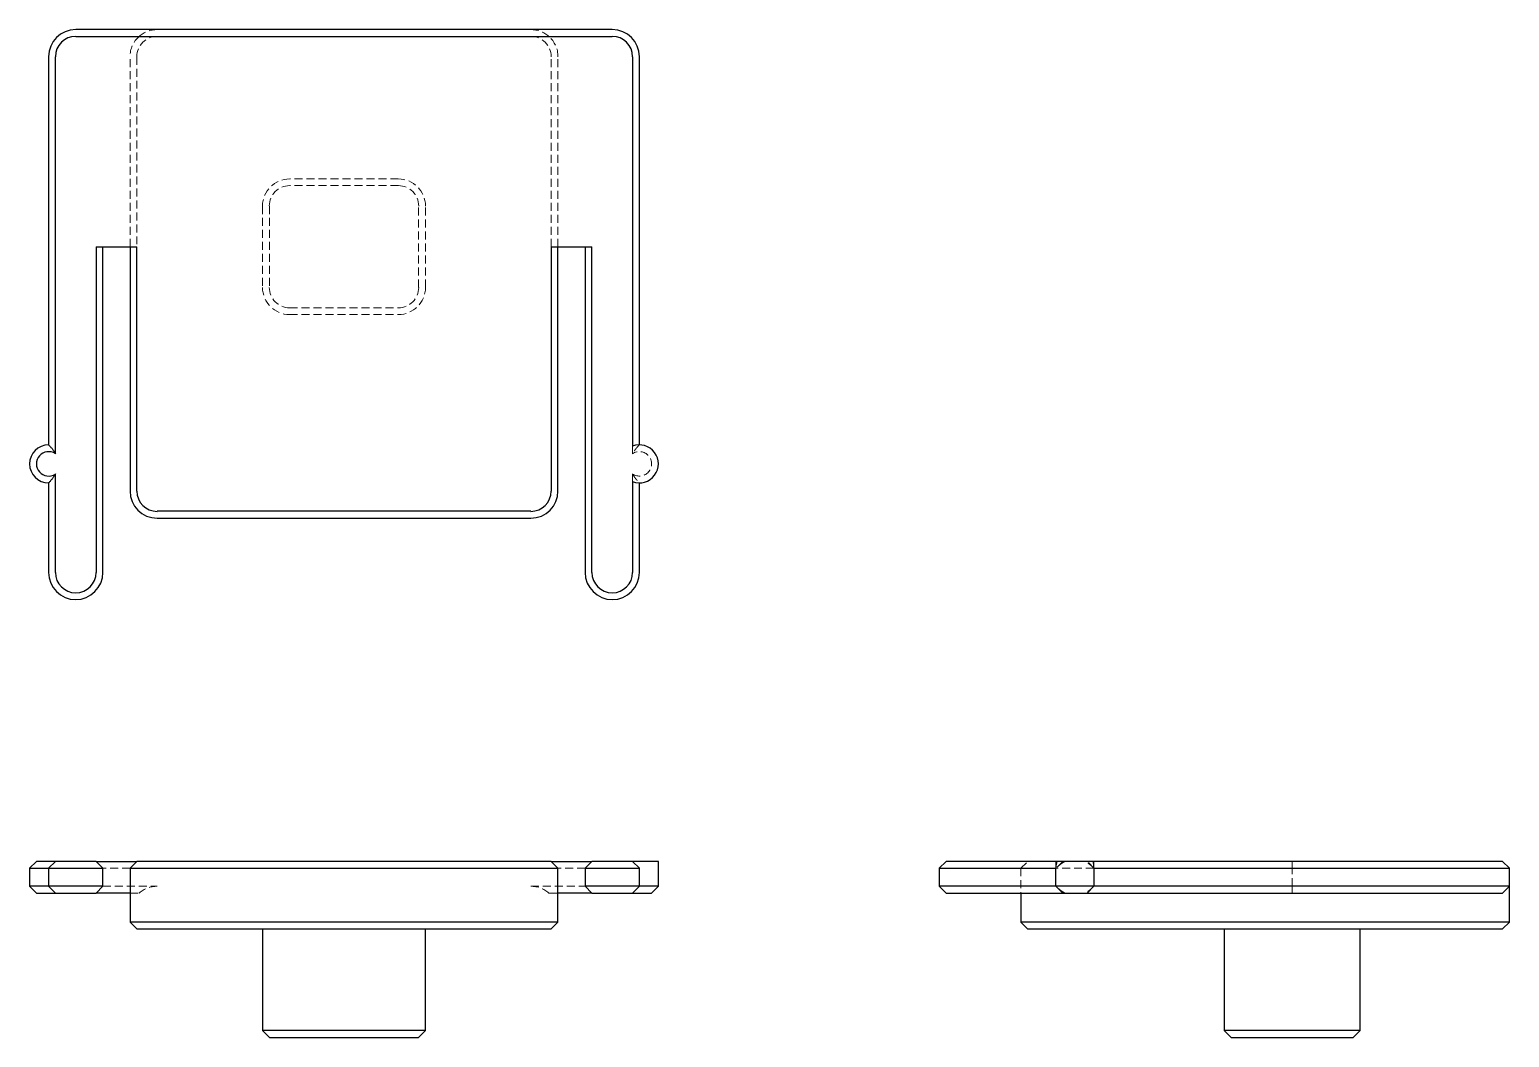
# Model space of a CAD drawing. Header units: millimetres. Extents: x 33 to 268, y 43 to 203.
import ezdxf

# ---------------------------------------------------------------- set-up
doc = ezdxf.new("R2010")
doc.units = ezdxf.units.MM
doc.linetypes.add('HIDDEN', pattern=[1.905, 1.27, -0.635])

msp = doc.modelspace()

# ---------------------------------------------------------------- linework, layer by layer
at = {"color": 7, "linetype": 'Continuous', "lineweight": 25}
for p, q in [((125.66, 203.34), (40.34, 203.34)), ((40.34, 202.26), (125.66, 202.26)), ((36.02, 199.02), (36.02, 137.27)), ((37.1, 135.87), (37.1, 199.02)), ((128.9, 199.02), (128.9, 137.08)), ((129.98, 137.27), (129.98, 199.02)), ((43.58, 168.79), (50.06, 168.79)), ((43.58, 168.79), (43.58, 116.98)), ((44.66, 116.98), (44.66, 168.79)), ((48.98, 168.79), (48.98, 129.93)), ((50.06, 129.93), (50.06, 168.79)), ((115.94, 168.79), (122.42, 168.79)), ((115.94, 168.79), (115.94, 129.93)), ((117.02, 129.93), (117.02, 168.79)), ((121.34, 168.79), (121.34, 116.98)), ((122.42, 116.98), (122.42, 168.79)), ((37.1, 116.98), (37.1, 132.64)), ((36.02, 131.23), (36.02, 116.98)), ((128.9, 131.43), (128.9, 116.98)), ((129.98, 116.98), (129.98, 131.23)), ((112.71, 126.7), (53.29, 126.7)), ((53.29, 125.62), (112.71, 125.62)), ((34.08, 70.99), (33, 69.91)), ((37.1, 70.99), (34.08, 70.99)), ((36.02, 69.91), (37.1, 70.99)), ((43.58, 70.99), (37.1, 70.99)), ((44.66, 69.91), (43.58, 70.99)), ((43.58, 70.99), (50.06, 70.99)), ((48.98, 69.91), (50.06, 70.99)), ((53.29, 70.99), (50.06, 70.99)), ((112.71, 70.99), (53.29, 70.99)), ((115.94, 70.99), (112.71, 70.99)), ((117.02, 69.91), (115.94, 70.99)), ((115.94, 70.99), (122.42, 70.99)), ((121.34, 69.91), (122.42, 70.99)), ((128.9, 70.99), (122.42, 70.99)), ((129.98, 69.91), (128.9, 70.99)), ((133, 70.99), (128.9, 70.99)), ((133, 67.06), (133, 70.99)), ((178.74, 70.99), (177.66, 69.91)), ((181.98, 70.99), (178.74, 70.99)), ((196.23, 70.99), (181.98, 70.99)), ((196.23, 70.99), (196.23, 69.91)), ((202.27, 70.99), (196.23, 70.99)), ((202.27, 69.91), (202.27, 70.99)), ((264.02, 70.99), (202.27, 70.99)), ((267.26, 70.99), (264.02, 70.99)), ((267.26, 70.99), (268.34, 69.91)), ((33, 69.91), (33, 67.06)), ((33, 69.91), (36.02, 69.91)), ((36.02, 69.91), (36.02, 67.06)), ((36.02, 69.91), (44.66, 69.91)), ((44.66, 67.06), (44.66, 69.91)), ((48.98, 69.91), (53.29, 69.91)), ((48.98, 69.91), (48.98, 61.36)), ((53.29, 69.91), (112.71, 69.91)), ((112.71, 69.91), (117.02, 69.91)), ((117.02, 61.36), (117.02, 69.91)), ((121.34, 69.91), (121.34, 67.06)), ((121.34, 69.91), (129.98, 69.91)), ((129.98, 67.06), (129.98, 69.91)), ((177.66, 69.91), (177.66, 67.06)), ((177.66, 69.91), (181.98, 69.91)), ((181.98, 69.91), (196.23, 69.91)), ((196.23, 67.06), (196.23, 69.91)), ((202.27, 69.91), (202.27, 67.06)), ((202.27, 69.91), (264.02, 69.91)), ((264.02, 69.91), (268.34, 69.91)), ((268.34, 67.06), (268.34, 69.91)), ((33, 67.06), (34.08, 65.98)), ((36.02, 67.06), (33, 67.06)), ((34.08, 65.98), (37.1, 65.98)), ((44.66, 67.06), (36.02, 67.06)), ((36.02, 67.06), (37.1, 65.98)), ((37.1, 65.98), (43.58, 65.98)), ((44.66, 67.06), (43.58, 65.98)), ((48.98, 65.98), (43.58, 65.98)), ((122.42, 65.98), (117.02, 65.98)), ((129.98, 67.06), (121.34, 67.06)), ((121.34, 67.06), (122.42, 65.98)), ((122.42, 65.98), (128.9, 65.98)), ((129.98, 67.06), (128.9, 65.98)), ((128.9, 65.98), (131.92, 65.98)), ((133, 67.06), (129.98, 67.06)), ((131.92, 65.98), (133, 67.06)), ((177.66, 67.06), (178.74, 65.98)), ((181.98, 67.06), (177.66, 67.06)), ((178.74, 65.98), (181.98, 65.98)), ((196.23, 67.06), (181.98, 67.06)), ((181.98, 65.98), (197.31, 65.98)), ((190.62, 65.98), (190.62, 61.36)), ((196.23, 67.06), (197.31, 65.98)), ((202.27, 67.06), (196.23, 67.06)), ((197.31, 65.98), (201.2, 65.98)), ((201.2, 65.98), (202.27, 67.06)), ((201.2, 65.98), (264.02, 65.98)), ((264.02, 67.06), (202.27, 67.06)), ((268.34, 67.06), (264.02, 67.06)), ((264.02, 65.98), (267.26, 65.98)), ((267.26, 65.98), (268.34, 67.06)), ((268.34, 61.36), (268.34, 67.06)), ((48.98, 61.36), (50.06, 60.28)), ((53.29, 61.36), (48.98, 61.36)), ((112.71, 61.36), (53.29, 61.36)), ((117.02, 61.36), (112.71, 61.36)), ((115.94, 60.28), (117.02, 61.36)), ((194.93, 61.36), (190.62, 61.36)), ((191.7, 60.28), (190.62, 61.36)), ((264.02, 61.36), (194.93, 61.36)), ((268.34, 61.36), (264.02, 61.36)), ((267.26, 60.28), (268.34, 61.36)), ((50.06, 60.28), (53.29, 60.28)), ((53.29, 60.28), (112.71, 60.28)), ((70.05, 60.28), (70.05, 44.09)), ((95.95, 44.09), (95.95, 60.28)), ((112.71, 60.28), (115.94, 60.28)), ((191.7, 60.28), (194.93, 60.28)), ((194.93, 60.28), (264.02, 60.28)), ((223, 60.28), (223, 44.09)), ((244.59, 44.09), (244.59, 60.28)), ((264.02, 60.28), (267.26, 60.28)), ((74.36, 44.09), (70.05, 44.09)), ((71.13, 43.01), (70.05, 44.09)), ((71.13, 43.01), (74.36, 43.01)), ((91.64, 44.09), (74.36, 44.09)), ((74.36, 43.01), (91.64, 43.01)), ((95.95, 44.09), (91.64, 44.09)), ((91.64, 43.01), (94.87, 43.01)), ((95.95, 44.09), (94.87, 43.01)), ((227.32, 44.09), (223, 44.09)), ((223, 44.09), (224.08, 43.01)), ((224.08, 43.01), (227.32, 43.01)), ((240.27, 44.09), (227.32, 44.09)), ((227.32, 43.01), (240.27, 43.01)), ((244.59, 44.09), (240.27, 44.09)), ((240.27, 43.01), (243.51, 43.01)), ((244.59, 44.09), (243.51, 43.01))]:
    msp.add_line(p, q, dxfattribs=at)
at = {"color": 7, "linetype": 'HIDDEN', "lineweight": 18}
for p, q in [((48.98, 168.79), (48.98, 199.02)), ((50.06, 199.02), (50.06, 168.79)), ((115.94, 168.79), (115.94, 199.02)), ((117.02, 168.79), (117.02, 199.02)), ((91.64, 179.59), (74.36, 179.59)), ((91.64, 178.51), (74.36, 178.51)), ((70.05, 175.27), (70.05, 162.32)), ((71.13, 175.27), (71.13, 162.32)), ((94.87, 162.32), (94.87, 175.27)), ((95.95, 162.32), (95.95, 175.27)), ((74.36, 159.08), (91.64, 159.08)), ((74.36, 158), (91.64, 158)), ((128.9, 135.87), (128.9, 137.08)), ((128.9, 131.43), (128.9, 132.64)), ((190.62, 69.91), (191.7, 70.99)), ((197.31, 70.99), (196.23, 69.91)), ((202.27, 69.91), (201.2, 70.99)), ((233.79, 70.99), (233.79, 69.91)), ((48.98, 69.91), (44.66, 69.91)), ((121.34, 69.91), (117.02, 69.91)), ((190.62, 69.91), (190.62, 65.98)), ((202.27, 69.91), (196.23, 69.91)), ((233.79, 67.06), (233.79, 69.91)), ((44.66, 67.06), (53.29, 67.06)), ((48.98, 65.98), (50.44, 65.98)), ((112.71, 67.06), (121.34, 67.06)), ((115.56, 65.98), (117.02, 65.98)), ((233.79, 67.06), (233.79, 65.98))]:
    msp.add_line(p, q, dxfattribs=at)
at = {"color": 7, "linetype": 'Continuous', "lineweight": 25}
for centre, radius, start, end in [((40.34, 199.02), 4.32, 90, 180), ((125.66, 199.02), 4.32, 0, 90), ((40.34, 199.02), 3.24, 90, 180), ((125.66, 199.02), 3.24, 0, 90), ((36.02, 134.25), 3.02, 90, 270), ((129.98, 134.25), 3.02, 249.0752, 110.9248), ((36.02, 134.25), 1.94, 56.251, 303.749), ((53.29, 129.93), 4.32, 180, 270), ((53.29, 129.93), 3.24, 180, 270), ((112.71, 129.93), 3.24, 270, 0), ((112.71, 129.93), 4.32, 270, 0), ((40.34, 116.98), 4.32, 180, 0), ((40.34, 116.98), 3.24, 180, 0), ((125.66, 116.98), 4.32, 180, 0), ((125.66, 116.98), 3.24, 180, 0)]:
    msp.add_arc(centre, radius, start, end, dxfattribs=at)
at = {"color": 7, "linetype": 'HIDDEN', "lineweight": 18}
for centre, radius, start, end in [((53.29, 199.02), 4.32, 90, 131.4096), ((112.71, 199.02), 4.32, 48.5904, 90), ((53.29, 199.02), 4.32, 131.4096, 180), ((53.29, 199.02), 3.24, 90, 180), ((112.71, 199.02), 3.24, 0, 90), ((112.71, 199.02), 4.32, 0, 48.5904), ((74.36, 175.27), 4.32, 90, 180), ((91.64, 175.27), 4.32, 0, 90), ((74.36, 175.27), 3.24, 90, 180), ((91.64, 175.27), 3.24, 0, 90), ((74.36, 162.32), 4.32, 180, 270), ((74.36, 162.32), 3.24, 180, 270), ((91.64, 162.32), 4.32, 270, 0), ((91.64, 162.32), 3.24, 270, 0), ((129.98, 134.25), 1.94, 236.251, 123.749), ((199.25, 69.91), 3.02, 159.0752, 180), ((199.25, 69.91), 3.02, 360, 20.9248), ((53.29, 62.74), 4.32, 90, 131.4096), ((112.71, 62.74), 4.32, 48.5904, 90)]:
    msp.add_arc(centre, radius, start, end, dxfattribs=at)
at = {"color": 7, "linetype": 'Continuous', "lineweight": 25}
for points, knots in [([(36.02, 137.27), (36.09, 137.21), (36.21, 137.08), (36.4, 136.88), (36.56, 136.68), (36.72, 136.48), (36.86, 136.27), (36.99, 136.07), (37.06, 135.94), (37.1, 135.87)], [0, 0, 0, 0, 0.163373, 0.319517, 0.468633, 0.610953, 0.746742, 0.876307, 1, 1, 1, 1]), ([(37.1, 132.64), (37.07, 132.58), (37.01, 132.48), (36.92, 132.32), (36.81, 132.16), (36.7, 132.01), (36.58, 131.85), (36.45, 131.7), (36.32, 131.54), (36.17, 131.38), (36.07, 131.28), (36.02, 131.23)], [0, 0, 0, 0, 0.095714, 0.194929, 0.297818, 0.404538, 0.515228, 0.630012, 0.749004, 0.872303, 1, 1, 1, 1])]:
    msp.add_open_spline(points, degree=3, knots=knots, dxfattribs=at)
at = {"color": 7, "linetype": 'HIDDEN', "lineweight": 18}
for points, knots in [([(129.98, 137.27), (129.91, 137.21), (129.79, 137.08), (129.6, 136.88), (129.44, 136.68), (129.28, 136.48), (129.14, 136.27), (129.01, 136.07), (128.94, 135.94), (128.9, 135.87)], [0, 0, 0, 0, 0.163373, 0.319517, 0.468633, 0.610953, 0.746742, 0.876307, 1, 1, 1, 1]), ([(128.9, 132.64), (128.93, 132.58), (128.99, 132.48), (129.08, 132.32), (129.19, 132.16), (129.3, 132.01), (129.42, 131.85), (129.55, 131.7), (129.68, 131.54), (129.83, 131.38), (129.93, 131.28), (129.98, 131.23)], [0, 0, 0, 0, 0.095714, 0.194929, 0.297818, 0.404538, 0.515228, 0.630012, 0.749004, 0.872303, 1, 1, 1, 1]), ([(197.64, 70.99), (197.58, 70.96), (197.48, 70.9), (197.32, 70.81), (197.16, 70.7), (197.01, 70.59), (196.85, 70.47), (196.7, 70.34), (196.54, 70.21), (196.38, 70.06), (196.28, 69.96), (196.23, 69.91)], [0, 0, 0, 0, 0.095714, 0.194929, 0.297818, 0.404538, 0.515228, 0.630012, 0.749004, 0.872303, 1, 1, 1, 1]), ([(202.27, 69.91), (202.21, 69.98), (202.08, 70.1), (201.88, 70.28), (201.68, 70.45), (201.48, 70.61), (201.27, 70.75), (201.07, 70.88), (200.94, 70.95), (200.87, 70.99)], [0, 0, 0, 0, 0.163373, 0.319517, 0.468633, 0.610953, 0.746742, 0.876307, 1, 1, 1, 1]), ([(197.64, 65.98), (197.58, 66.01), (197.48, 66.07), (197.32, 66.16), (197.16, 66.27), (197.01, 66.38), (196.85, 66.5), (196.7, 66.63), (196.54, 66.77), (196.38, 66.91), (196.28, 67.01), (196.23, 67.06)], [0, 0, 0, 0, 0.095714, 0.194929, 0.297818, 0.404538, 0.515228, 0.630012, 0.749004, 0.872303, 1, 1, 1, 1]), ([(202.27, 67.06), (202.21, 67), (202.08, 66.87), (201.88, 66.69), (201.68, 66.52), (201.48, 66.36), (201.27, 66.22), (201.07, 66.1), (200.94, 66.02), (200.87, 65.98)], [0, 0, 0, 0, 0.163373, 0.319517, 0.468633, 0.610953, 0.746742, 0.876307, 1, 1, 1, 1])]:
    msp.add_open_spline(points, degree=3, knots=knots, dxfattribs=at)

doc.saveas('drawing.dxf')
